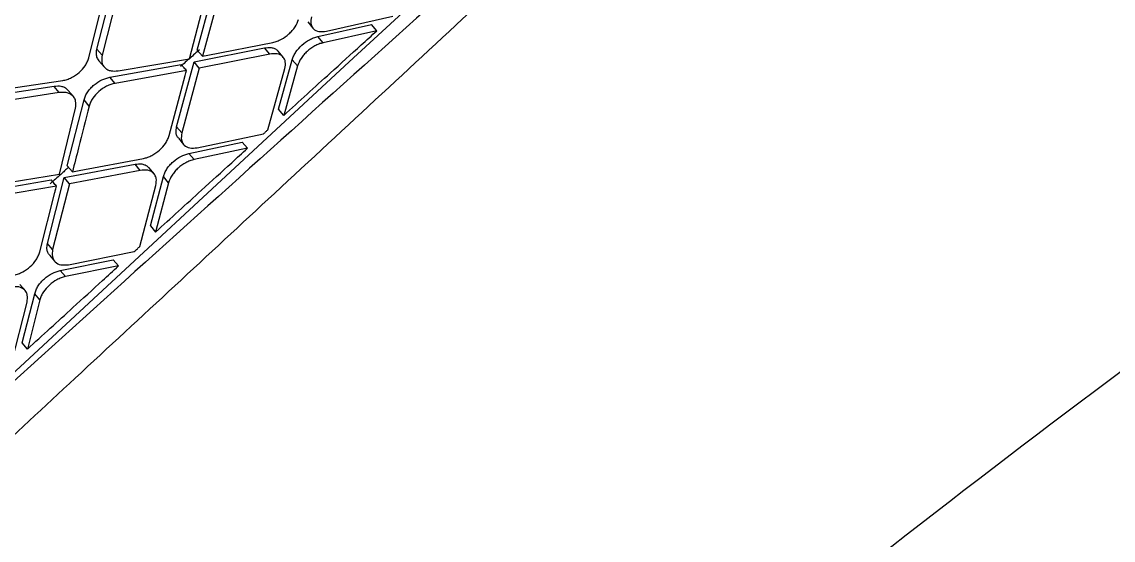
# Model space of a CAD drawing. Extents: x 0 to 84, y -21 to 126.
# Drawn here: x 15.33 to 17.565, y 66.319 to 67.381 of the extents above; entities that cross this region are included whole.
import ezdxf

# ---------------------------------------------------------------- set-up
doc = ezdxf.new("R2010")
doc.units = 0
doc.header["$MEASUREMENT"] = 0
doc.layers.add('1', color=4, linetype='Continuous')

# ---------------------------------------------------------------- blocks, each defined once
blk = doc.blocks.new('PRODIGY')
at = {"layer": '1', "color": 3, "linetype": 'Continuous', "lineweight": 25}
for p, q in [((15.4841, 67.3253), (15.5179, 67.459)), ((15.6896, 67.323), (15.7255, 67.4558)), ((15.4674, 67.3072), (15.5013, 67.4424)), ((15.5284, 67.4465), (15.4947, 67.3128)), ((15.6738, 67.3054), (15.7082, 67.4386)), ((15.7361, 67.4432), (15.7002, 67.3104)), ((16.1508, 67.4373), (16.0008, 67.2992)), ((15.9539, 67.3619), (16.0901, 67.3925)), ((15.9157, 67.381), (15.9264, 67.3683)), ((15.9365, 67.3508), (16.0467, 67.3756)), ((16.0575, 67.3628), (16.0467, 67.3756)), ((15.9472, 67.3381), (15.9365, 67.3508)), ((16.0574, 67.3628), (15.9472, 67.3381)), ((15.4947, 67.3128), (15.4841, 67.3253)), ((15.6831, 67.2989), (15.8272, 67.3276)), ((15.7002, 67.3104), (15.6896, 67.323)), ((15.7109, 67.3125), (15.8445, 67.3389)), ((15.8379, 67.315), (15.8272, 67.3276)), ((15.8656, 67.3084), (15.855, 67.3211)), ((16.0008, 67.2992), (13.486, 64.9692)), ((15.4883, 67.3011), (15.4988, 67.2886)), ((15.5274, 67.2806), (15.6739, 67.3054)), ((15.6473, 67.166), (15.6831, 67.2989)), ((15.6937, 67.2863), (15.6831, 67.2989)), ((15.8379, 67.315), (15.6937, 67.2863)), ((15.7002, 67.3104), (15.7109, 67.3125)), ((15.8559, 67.2021), (15.8841, 67.3034)), ((15.8842, 67.3034), (15.8949, 67.2907)), ((15.5106, 67.2675), (15.6567, 67.2939)), ((15.6674, 67.2813), (15.5212, 67.255)), ((15.6937, 67.2863), (15.658, 67.1533)), ((15.8343, 67.1599), (15.869, 67.2852)), ((15.8949, 67.2907), (15.8666, 67.1894)), ((15.2648, 67.2384), (15.4142, 67.2609)), ((15.5212, 67.255), (15.5106, 67.2675)), ((15.6318, 67.1482), (15.6646, 67.271)), ((15.3962, 67.2485), (15.2484, 67.226)), ((15.4067, 67.2361), (15.2589, 67.2135)), ((15.4067, 67.2361), (15.3962, 67.2485)), ((15.4358, 67.2279), (15.4253, 67.2404)), ((15.4233, 67.0863), (15.4576, 67.2209)), ((15.4682, 67.2084), (15.4576, 67.2209)), ((15.4073, 67.069), (15.4401, 67.204)), ((15.8666, 67.1894), (15.8559, 67.2021)), ((15.658, 67.1533), (15.6473, 67.1659)), ((15.651, 67.1424), (15.6616, 67.1298)), ((15.6896, 67.123), (15.8251, 67.1516)), ((15.6724, 67.1114), (15.7818, 67.1346)), ((15.7925, 67.1219), (15.6831, 67.0988)), ((15.7925, 67.1219), (15.7818, 67.1346)), ((15.4475, 67.0762), (15.5793, 67.101)), ((15.6831, 67.0988), (15.6724, 67.1114)), ((15.4171, 67.0619), (15.5623, 67.0893)), ((15.4339, 67.0737), (15.4233, 67.0863)), ((15.5729, 67.0767), (15.4277, 67.0493)), ((15.4339, 67.0737), (15.4475, 67.0762)), ((15.5729, 67.0767), (15.5623, 67.0893)), ((15.6011, 67.0697), (15.5904, 67.0823)), ((15.2435, 67.0318), (15.3905, 67.0571)), ((15.26, 67.0452), (15.4073, 67.069)), ((15.3828, 66.9272), (15.4171, 67.0618)), ((15.4277, 67.0493), (15.4171, 67.0618)), ((15.5935, 66.9628), (15.6202, 67.064)), ((15.6308, 67.0513), (15.6202, 67.064)), ((15.4011, 67.0445), (15.2541, 67.0193)), ((15.367, 66.9097), (15.3978, 67.0315)), ((15.4277, 67.0493), (15.3934, 66.9147)), ((15.5718, 66.9207), (15.6047, 67.046)), ((15.6308, 67.0513), (15.6041, 66.9502)), ((15.5935, 66.9628), (15.6041, 66.9502)), ((15.3934, 66.9147), (15.3828, 66.9272)), ((15.3867, 66.9033), (15.3973, 66.8907)), ((15.4256, 66.8835), (15.5606, 66.9105)), ((15.4088, 66.8716), (15.5174, 66.8934)), ((15.5281, 66.8808), (15.4194, 66.859)), ((15.5174, 66.8934), (15.5281, 66.8808)), ((15.4194, 66.859), (15.4088, 66.8716)), ((15.3369, 66.8304), (15.3263, 66.843)), ((15.3094, 66.681), (15.3409, 66.8064)), ((15.3312, 66.7231), (15.3566, 66.824)), ((15.3672, 66.8115), (15.3418, 66.7106)), ((15.3672, 66.8115), (15.3566, 66.824)), ((15.3418, 66.7106), (15.3312, 66.7231))]:
    blk.add_line(p, q, dxfattribs=at)
at = {"layer": '1', "color": 3, "linetype": 'Continuous', "lineweight": 25, "flags": 128}
blk.add_lwpolyline([(15.6646, 67.271), (15.6661, 67.2768), (15.6674, 67.2813)], dxfattribs=at)
at = {"layer": '1', "color": 3, "linetype": 'Continuous', "lineweight": 25}
for points, knots in [([(9.9071, 61.4994), (10.0344, 61.6178), (10.2936, 61.8591), (10.674, 62.2138), (11.0381, 62.5536), (11.3708, 62.8642), (11.6721, 63.1456), (11.9421, 63.3978), (12.2073, 63.6454), (12.4768, 63.8969), (12.7617, 64.1627), (13.0468, 64.4283), (13.3194, 64.6822), (13.5794, 64.9241), (13.829, 65.1563), (14.0937, 65.4023), (14.3852, 65.673), (14.7122, 65.9766), (15.0677, 66.3063), (15.4502, 66.6609), (15.8584, 67.0394), (16.2987, 67.448), (16.7561, 67.8725), (17.0665, 68.1614), (17.2195, 68.3038)], [0, 0, 0, 0, 0.052205, 0.106329, 0.156158, 0.201702, 0.242965, 0.279941, 0.312633, 0.351893, 0.390616, 0.429625, 0.468921, 0.502488, 0.536262, 0.571311, 0.611052, 0.65574, 0.705379, 0.756722, 0.812476, 0.872629, 0.937199, 1, 1, 1, 1]), ([(17.1706, 68.3144), (17.1701, 68.314), (17.1666, 68.3109), (17.155, 68.3004), (17.1135, 68.2631), (16.9586, 68.1238), (16.3553, 67.5824), (15.1613, 66.5136), (14.0995, 65.5331), (13.488, 64.9684)], [0, 0, 0, 0, 0.000353, 0.002828, 0.009436, 0.033986, 0.128384, 0.498019, 1, 1, 1, 1]), ([(18.6647, 67.4283), (18.3332, 67.2006), (17.6736, 66.7476), (16.7295, 66.0094), (15.8109, 65.2516), (14.9176, 64.4679), (14.0492, 63.67), (13.2016, 62.8605), (12.3829, 62.0294), (11.5877, 61.1661), (11.0913, 60.5598), (10.8417, 60.2549)], [0, 0, 0, 0, 0.113392, 0.225638, 0.337341, 0.448782, 0.560232, 0.669481, 0.778832, 0.888787, 1, 1, 1, 1]), ([(15.3508, 67.4212), (15.3503, 67.4211), (15.3488, 67.4208), (15.3437, 67.4198), (15.3352, 67.4172), (15.3252, 67.4118), (15.3144, 67.4038), (15.3059, 67.3944), (15.2998, 67.3839), (15.2981, 67.3783), (15.2972, 67.3753)], [0, 0, 0, 0, 0.02351, 0.067619, 0.217914, 0.374713, 0.501145, 0.730629, 0.860423, 1, 1, 1, 1]), ([(15.9232, 67.3914), (15.9223, 67.3865), (15.9212, 67.3799), (15.9236, 67.372), (15.928, 67.3654), (15.938, 67.3602), (15.9486, 67.3613), (15.9539, 67.3619)], [0, 0, 0, 0, 0.249323, 0.334576, 0.500529, 0.75089, 1, 1, 1, 1]), ([(15.8445, 67.3389), (15.8474, 67.3396), (15.8531, 67.3411), (15.8645, 67.3463), (15.8753, 67.354), (15.8843, 67.3631), (15.8922, 67.3731), (15.8952, 67.3808), (15.8972, 67.3859)], [0, 0, 0, 0, 0.130079, 0.256793, 0.499937, 0.623437, 0.749832, 1, 1, 1, 1]), ([(15.8666, 67.1894), (15.8984, 67.2183), (15.9513, 67.2664), (16.0149, 67.3242), (16.0468, 67.3531), (16.0574, 67.3628)], [0, 0, 0, 0, 0.499993, 0.831907, 1, 1, 1, 1]), ([(15.8841, 67.3034), (15.885, 67.3061), (15.8868, 67.3114), (15.8929, 67.3217), (15.9034, 67.3338), (15.9167, 67.3432), (15.928, 67.3486), (15.9336, 67.3501), (15.9365, 67.3508)], [0, 0, 0, 0, 0.132944, 0.260649, 0.500028, 0.744302, 0.870744, 1, 1, 1, 1]), ([(15.4886, 67.3014), (15.4869, 67.3037), (15.4836, 67.308), (15.4827, 67.3164), (15.4833, 67.3222), (15.4841, 67.325), (15.4841, 67.3253)], [0, 0, 0, 0, 0.3639003, 0.6929635, 0.9671409, 1, 1, 1, 1]), ([(15.6939, 67.3238), (15.6875, 67.3181), (15.6747, 67.3067), (15.6619, 67.2952), (15.6555, 67.2895)], [0, 0, 0, 0, 0.500027, 1, 1, 1, 1]), ([(15.8272, 67.3276), (15.832, 67.3282), (15.8397, 67.3291), (15.8481, 67.3264), (15.8529, 67.3239), (15.8544, 67.3214), (15.8547, 67.3209)], [0, 0, 0, 0, 0.409649, 0.656476, 0.930921, 1, 1, 1, 1]), ([(15.9472, 67.3381), (15.9444, 67.3374), (15.9388, 67.3359), (15.9275, 67.3305), (15.9166, 67.3228), (15.9077, 67.3136), (15.8999, 67.3036), (15.8969, 67.2959), (15.8949, 67.2907)], [0, 0, 0, 0, 0.129215, 0.255623, 0.499938, 0.623588, 0.749856, 1, 1, 1, 1]), ([(15.4142, 67.2609), (15.4172, 67.2615), (15.423, 67.2627), (15.4347, 67.2676), (15.4482, 67.2767), (15.4588, 67.2885), (15.4648, 67.2989), (15.4665, 67.3044), (15.4674, 67.3072)], [0, 0, 0, 0, 0.12805, 0.254265, 0.500634, 0.734447, 0.863358, 1, 1, 1, 1]), ([(15.4947, 67.3128), (15.494, 67.3078), (15.4927, 67.2978), (15.4983, 67.2881), (15.5057, 67.2828), (15.5146, 67.2797), (15.5224, 67.2803), (15.5274, 67.2806)], [0, 0, 0, 0, 0.248982, 0.498481, 0.642099, 0.773687, 1, 1, 1, 1]), ([(15.869, 67.2852), (15.8698, 67.2901), (15.8707, 67.2952), (15.8698, 67.2997), (15.8695, 67.3009), (15.8684, 67.3047), (15.8642, 67.3111), (15.854, 67.3166), (15.8432, 67.3155), (15.8379, 67.315)], [0, 0, 0, 0, 0.249419, 0.256776, 0.271024, 0.320165, 0.500619, 0.750996, 1, 1, 1, 1]), ([(15.6674, 67.2813), (15.6654, 67.2836), (15.6618, 67.2878), (15.6583, 67.292), (15.6567, 67.2939)], [0, 0, 0, 0, 0.559973, 1, 1, 1, 1]), ([(15.4576, 67.2209), (15.4585, 67.2237), (15.4603, 67.2292), (15.465, 67.2375), (15.4711, 67.2452), (15.4805, 67.2542), (15.4941, 67.2632), (15.5052, 67.2661), (15.5106, 67.2675)], [0, 0, 0, 0, 0.134838, 0.266702, 0.395733, 0.522005, 0.765634, 1, 1, 1, 1]), ([(15.5212, 67.255), (15.5183, 67.2544), (15.5126, 67.2531), (15.501, 67.2481), (15.4874, 67.239), (15.4768, 67.2269), (15.4708, 67.2166), (15.4691, 67.2112), (15.4682, 67.2084)], [0, 0, 0, 0, 0.126303, 0.251952, 0.50074, 0.737793, 0.865831, 1, 1, 1, 1]), ([(15.4252, 67.2403), (15.4247, 67.2409), (15.4228, 67.2433), (15.4181, 67.2463), (15.4093, 67.2495), (15.4013, 67.2489), (15.3962, 67.2485)], [0, 0, 0, 0, 0.078227, 0.337038, 0.577171, 1, 1, 1, 1]), ([(15.4401, 67.204), (15.4407, 67.209), (15.4417, 67.2173), (15.4381, 67.2252), (15.4339, 67.2302), (15.4287, 67.2338), (15.4198, 67.237), (15.4118, 67.2364), (15.4067, 67.2361)], [0, 0, 0, 0, 0.248818, 0.411634, 0.499127, 0.639637, 0.770081, 1, 1, 1, 1]), ([(15.4682, 67.2084), (15.461, 67.1799), (15.4495, 67.135), (15.4381, 67.0902), (15.4339, 67.0737)], [0, 0, 0, 0, 0.634368, 1, 1, 1, 1]), ([(15.6512, 67.1426), (15.6499, 67.1442), (15.6473, 67.1475), (15.6455, 67.1554), (15.6467, 67.162), (15.6473, 67.1659)], [0, 0, 0, 0, 0.2731064, 0.571536, 1, 1, 1, 1]), ([(15.5793, 67.101), (15.5822, 67.1017), (15.5879, 67.1031), (15.5993, 67.1083), (15.6127, 67.1177), (15.6231, 67.1297), (15.6292, 67.1401), (15.6309, 67.1454), (15.6318, 67.1482)], [0, 0, 0, 0, 0.129993, 0.256728, 0.499937, 0.738886, 0.866718, 1, 1, 1, 1]), ([(15.658, 67.1533), (15.6572, 67.1483), (15.6562, 67.1416), (15.6588, 67.1336), (15.6633, 67.1269), (15.6735, 67.1214), (15.6842, 67.1224), (15.6896, 67.123)], [0, 0, 0, 0, 0.249379, 0.336071, 0.500482, 0.750709, 1, 1, 1, 1]), ([(15.8251, 67.1516), (15.8268, 67.1532), (15.8299, 67.1559), (15.8329, 67.1587), (15.8343, 67.1599)], [0, 0, 0, 0, 0.559922, 1, 1, 1, 1]), ([(15.6041, 66.9502), (15.6355, 66.9788), (15.6875, 67.0262), (15.7503, 67.0835), (15.7817, 67.1121), (15.7925, 67.1219)], [0, 0, 0, 0, 0.500001, 0.8280513, 1, 1, 1, 1]), ([(15.6202, 67.064), (15.621, 67.0666), (15.6228, 67.0719), (15.6273, 67.08), (15.6331, 67.0876), (15.6423, 67.0969), (15.6559, 67.1065), (15.667, 67.1098), (15.6724, 67.1114)], [0, 0, 0, 0, 0.130035, 0.258293, 0.385032, 0.510398, 0.756637, 1, 1, 1, 1]), ([(15.6831, 67.0988), (15.6802, 67.0981), (15.6746, 67.0966), (15.6633, 67.0914), (15.6524, 67.0837), (15.6435, 67.0744), (15.6357, 67.0643), (15.6328, 67.0565), (15.6308, 67.0513)], [0, 0, 0, 0, 0.1290906, 0.255509, 0.4999618, 0.6238762, 0.7501329, 1, 1, 1, 1]), ([(15.426, 67.0831), (15.4207, 67.0782), (15.4082, 67.0669), (15.3957, 67.0557), (15.3886, 67.0493)], [0, 0, 0, 0, 0.430853, 1, 1, 1, 1]), ([(15.5623, 67.0893), (15.5671, 67.0898), (15.5748, 67.0907), (15.5834, 67.0878), (15.5883, 67.0852), (15.5899, 67.0826), (15.5902, 67.0821)], [0, 0, 0, 0, 0.410163, 0.656805, 0.930766, 1, 1, 1, 1]), ([(15.6047, 67.046), (15.6055, 67.0511), (15.6063, 67.0562), (15.6054, 67.0608), (15.6051, 67.062), (15.6039, 67.0659), (15.5996, 67.0725), (15.5891, 67.0782), (15.5783, 67.0772), (15.5729, 67.0767)], [0, 0, 0, 0, 0.249544, 0.256846, 0.271043, 0.32013, 0.500569, 0.750761, 1, 1, 1, 1]), ([(15.4011, 67.0445), (15.3991, 67.0469), (15.3956, 67.051), (15.3921, 67.0552), (15.3906, 67.057)], [0, 0, 0, 0, 0.559974, 1, 1, 1, 1]), ([(15.3978, 67.0315), (15.3984, 67.0339), (15.3995, 67.0382), (15.4006, 67.0426), (15.4011, 67.0445)], [0, 0, 0, 0, 0.559938, 1, 1, 1, 1]), ([(19.1252, 66.9306), (18.9895, 66.8481), (18.7154, 66.6813), (18.3058, 66.4177), (17.8928, 66.1409), (17.4774, 65.8497), (17.0718, 65.5528), (16.6068, 65.1982), (16.0781, 64.7748), (15.4721, 64.2613), (14.935, 63.7807), (14.4755, 63.352), (14.1031, 62.9927), (13.7483, 62.6382), (13.411, 62.2891), (13.081, 61.9352), (12.6875, 61.4971), (12.2391, 60.9706), (11.7529, 60.3642), (11.4503, 59.9542), (11.3012, 59.7521)], [0, 0, 0, 0, 0.044709, 0.090349, 0.13691, 0.184379, 0.232745, 0.277954, 0.348418, 0.422679, 0.500679, 0.550525, 0.598903, 0.645795, 0.691185, 0.735062, 0.781563, 0.856423, 0.929252, 1, 1, 1, 1]), ([(15.3869, 66.9034), (15.3857, 66.9051), (15.383, 66.9085), (15.3811, 66.9165), (15.3821, 66.9232), (15.3828, 66.9272)], [0, 0, 0, 0, 0.2712842, 0.5694328, 1, 1, 1, 1]), ([(15.5606, 66.9105), (15.5627, 66.9124), (15.5664, 66.9158), (15.5701, 66.9192), (15.5718, 66.9207)], [0, 0, 0, 0, 0.560012, 1, 1, 1, 1]), ([(15.3146, 66.8624), (15.3175, 66.8631), (15.3233, 66.8645), (15.3347, 66.8696), (15.348, 66.8789), (15.3585, 66.8911), (15.3644, 66.9015), (15.3661, 66.9069), (15.367, 66.9097)], [0, 0, 0, 0, 0.129843, 0.256518, 0.500014, 0.739088, 0.866889, 1, 1, 1, 1]), ([(15.3934, 66.9147), (15.3927, 66.9096), (15.3917, 66.9028), (15.3944, 66.8946), (15.3991, 66.8877), (15.4094, 66.882), (15.4202, 66.883), (15.4256, 66.8835)], [0, 0, 0, 0, 0.24942, 0.3378, 0.500441, 0.750583, 1, 1, 1, 1]), ([(15.3418, 66.7106), (15.3728, 66.7389), (15.424, 66.7857), (15.4861, 66.8425), (15.5172, 66.8708), (15.5281, 66.8808)], [0, 0, 0, 0, 0.4999989, 0.8243327, 1, 1, 1, 1]), ([(15.3566, 66.824), (15.3575, 66.8267), (15.3591, 66.8321), (15.3636, 66.8402), (15.3694, 66.8479), (15.3785, 66.8571), (15.3921, 66.8668), (15.4033, 66.87), (15.4088, 66.8716)], [0, 0, 0, 0, 0.12974, 0.257877, 0.384604, 0.510033, 0.756534, 1, 1, 1, 1]), ([(15.4194, 66.859), (15.4165, 66.8583), (15.4108, 66.8569), (15.3995, 66.8517), (15.3861, 66.8423), (15.3757, 66.8301), (15.3698, 66.8196), (15.3681, 66.8142), (15.3672, 66.8115)], [0, 0, 0, 0, 0.129005, 0.255404, 0.499981, 0.740158, 0.867684, 1, 1, 1, 1]), ([(15.3409, 66.8064), (15.3416, 66.8115), (15.3424, 66.8167), (15.3414, 66.8214), (15.3411, 66.8226), (15.3398, 66.8266), (15.3354, 66.8333), (15.3247, 66.8392), (15.3139, 66.8383), (15.3084, 66.8379)], [0, 0, 0, 0, 0.24954, 0.256959, 0.271263, 0.320413, 0.500504, 0.750659, 1, 1, 1, 1])]:
    blk.add_open_spline(points, degree=3, knots=knots, dxfattribs=at)

msp = doc.modelspace()

# ---------------------------------------------------------------- block references
at = {"layer": '1'}
msp.add_blockref('PRODIGY', (0, 0), dxfattribs=at)

doc.saveas('drawing.dxf')
